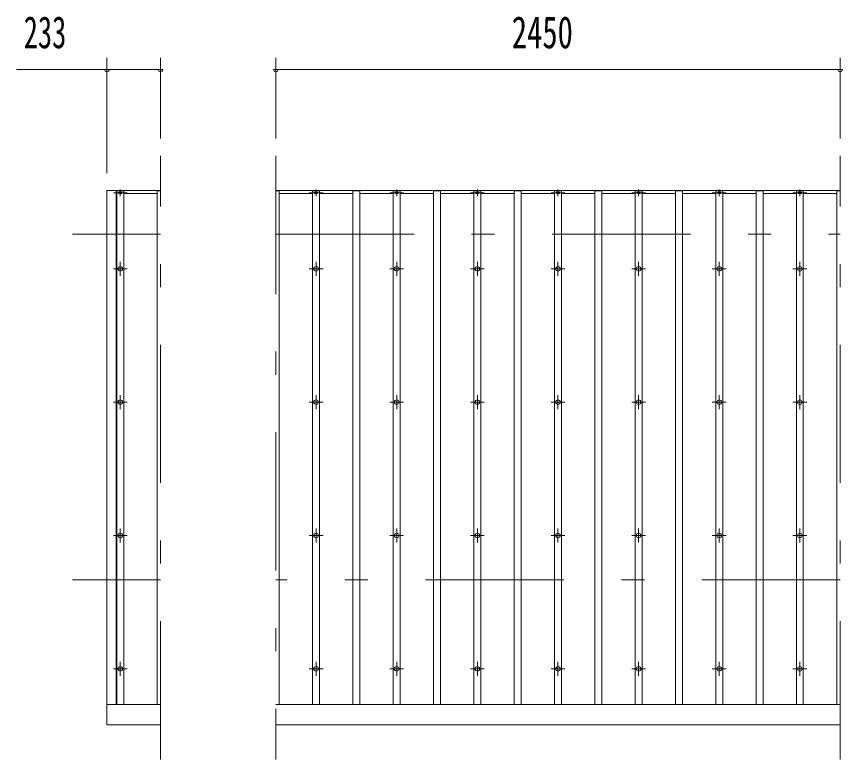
# Model space of a CAD drawing. Units: millimetres, scale not verified. Extents: x -22474 to 22484, y -10500 to 10500.
# Drawn here: x -17034 to -13448, y 6243 to 9467 of the extents above; entities that cross this region are included whole.
import ezdxf
from ezdxf.enums import TextEntityAlignment as Align

# ---------------------------------------------------------------- set-up
doc = ezdxf.new("R2010")
doc.units = ezdxf.units.MM
doc.header["$LTSCALE"] = 50
doc.linetypes.add('USER3', pattern=[24, 12, -5, 2, -5])
for name, color, linetype, lineweight in [('0-2_1-0BOLD', 7, 'Continuous', 18), ('0-3_1-2CENTER', 3, 'USER3', 18), ('0-4_1-4THIN', 4, 'Continuous', 18), ('0-5_1-5DIM', 3, 'Continuous', 18)]:
    doc.layers.add(name, color=color, linetype=linetype, lineweight=lineweight)
doc.styles.add('ＭＳ ゴシック', font='')
doc.styles.get('ＭＳ ゴシック').set_extended_font_data('MS Gothic')

msp = doc.modelspace()

# ---------------------------------------------------------------- linework, layer by layer
at = {"layer": '0-2_1-0BOLD'}
for p, q in [((-16601.19, 6481.37), (-16601.19, 8712.63)), ((-13458.19, 8712.63), (-15908.19, 8712.63)), ((-16408.19, 6481.37), (-16641.18, 6481.37)), ((-15908.19, 6481.37), (-13458.19, 6481.37)), ((-13458.19, 6392.63), (-15908.19, 6392.63))]:
    msp.add_line(p, q, dxfattribs=at)
msp.add_lwpolyline([(-16408.19, 8712.63), (-16641.18, 8712.63), (-16641.18, 6392.63), (-16408.19, 6392.63)], dxfattribs=at)
for centre in [(-16583.19, 8372.13), (-15733.19, 8372.13), (-15383.19, 8372.13), (-15033.19, 8372.13), (-14683.19, 8372.13), (-14333.19, 8372.13), (-13983.19, 8372.13), (-13633.19, 8372.13), (-16583.19, 7793.42), (-15733.19, 7793.42), (-15383.19, 7793.42), (-15033.19, 7793.42), (-14683.19, 7793.42), (-14333.19, 7793.42), (-13983.19, 7793.42), (-13633.19, 7793.42), (-16583.19, 7214.7), (-15733.19, 7214.7), (-15383.19, 7214.7), (-15033.19, 7214.7), (-14683.19, 7214.7), (-14333.19, 7214.7), (-13983.19, 7214.7), (-13633.19, 7214.7), (-16583.19, 6635.99), (-15733.19, 6635.99), (-15383.19, 6635.99), (-15033.19, 6635.99), (-14683.19, 6635.99), (-14333.19, 6635.99), (-13983.19, 6635.99), (-13633.19, 6635.99)]:
    msp.add_circle(centre, 10, dxfattribs=at)
for centre, start, end in [((-16583.19, 8691.45), 46.9032, 133.0968), ((-16583.19, 8712.83), 226.9032, 313.0968), ((-15733.19, 8691.45), 46.9032, 133.0968), ((-15733.19, 8712.83), 226.9032, 313.0968), ((-15383.19, 8691.45), 46.9032, 133.0968), ((-15383.19, 8712.83), 226.9032, 313.0968), ((-15033.19, 8691.45), 46.9032, 133.0968), ((-15033.19, 8712.83), 226.9032, 313.0968), ((-14683.19, 8691.45), 46.9032, 133.0968), ((-14683.19, 8712.83), 226.9032, 313.0968), ((-14333.19, 8691.45), 46.9032, 133.0968), ((-14333.19, 8712.83), 226.9032, 313.0968), ((-13983.19, 8691.45), 46.9032, 133.0968), ((-13983.19, 8712.83), 226.9032, 313.0968), ((-13633.19, 8691.45), 46.9032, 133.0968), ((-13633.19, 8712.83), 226.9032, 313.0968)]:
    msp.add_arc(centre, 14.64, start, end, dxfattribs=at)
at = {"layer": '0-3_1-2CENTER'}
for p, q in [((-16408.19, 6242.63), (-16408.19, 8862.63)), ((-15908.19, 8862.63), (-15908.19, 6242.63)), ((-13458.19, 6242.63), (-13458.19, 8862.63)), ((-16583.19, 8687.14), (-16583.19, 8717.14)), ((-15733.19, 8687.14), (-15733.19, 8717.14)), ((-15383.19, 8687.14), (-15383.19, 8717.14)), ((-15033.19, 8687.14), (-15033.19, 8717.14)), ((-14683.19, 8687.14), (-14683.19, 8717.14)), ((-14333.19, 8687.14), (-14333.19, 8717.14)), ((-13983.19, 8687.14), (-13983.19, 8717.14)), ((-13633.19, 8687.14), (-13633.19, 8717.14)), ((-16613.19, 8702.14), (-16553.19, 8702.14)), ((-15703.19, 8702.14), (-15763.19, 8702.14)), ((-15353.19, 8702.14), (-15413.19, 8702.14)), ((-15003.19, 8702.14), (-15063.19, 8702.14)), ((-14653.19, 8702.14), (-14713.19, 8702.14)), ((-14303.19, 8702.14), (-14363.19, 8702.14)), ((-13953.19, 8702.14), (-14013.19, 8702.14)), ((-13603.19, 8702.14), (-13663.19, 8702.14)), ((-16791.18, 8522.63), (-16408.19, 8522.63)), ((-15908.19, 8522.63), (-13458.19, 8522.63)), ((-16583.19, 8402.13), (-16583.19, 8342.13)), ((-15733.19, 8402.13), (-15733.19, 8342.13)), ((-15383.19, 8402.13), (-15383.19, 8342.13)), ((-15033.19, 8402.13), (-15033.19, 8342.13)), ((-14683.19, 8402.13), (-14683.19, 8342.13)), ((-14333.19, 8402.13), (-14333.19, 8342.13)), ((-13983.19, 8402.13), (-13983.19, 8342.13)), ((-13633.19, 8402.13), (-13633.19, 8342.13)), ((-16553.19, 8372.13), (-16613.19, 8372.13)), ((-15703.19, 8372.13), (-15763.19, 8372.13)), ((-15413.19, 8372.13), (-15353.19, 8372.13)), ((-15003.19, 8372.13), (-15063.19, 8372.13)), ((-14653.19, 8372.13), (-14713.19, 8372.13)), ((-14303.19, 8372.13), (-14363.19, 8372.13)), ((-13953.19, 8372.13), (-14013.19, 8372.13)), ((-13603.19, 8372.13), (-13663.19, 8372.13)), ((-16583.19, 7823.42), (-16583.19, 7763.42)), ((-15733.19, 7823.42), (-15733.19, 7763.42)), ((-15383.19, 7763.42), (-15383.19, 7823.42)), ((-15033.19, 7823.42), (-15033.19, 7763.42)), ((-14683.19, 7823.42), (-14683.19, 7763.42)), ((-14333.19, 7823.42), (-14333.19, 7763.42)), ((-13983.19, 7823.42), (-13983.19, 7763.42)), ((-13633.19, 7823.42), (-13633.19, 7763.42)), ((-16553.19, 7793.42), (-16613.19, 7793.42)), ((-15763.19, 7793.42), (-15703.19, 7793.42)), ((-15413.19, 7793.42), (-15353.19, 7793.42)), ((-15063.19, 7793.42), (-15003.19, 7793.42)), ((-14713.19, 7793.42), (-14653.19, 7793.42)), ((-14363.19, 7793.42), (-14303.19, 7793.42)), ((-14013.19, 7793.42), (-13953.19, 7793.42)), ((-13663.19, 7793.42), (-13603.19, 7793.42)), ((-16583.19, 7184.7), (-16583.19, 7244.7)), ((-15733.19, 7244.7), (-15733.19, 7184.7)), ((-15383.19, 7184.7), (-15383.19, 7244.7)), ((-15033.19, 7244.7), (-15033.19, 7184.7)), ((-14683.19, 7244.7), (-14683.19, 7184.7)), ((-14333.19, 7244.7), (-14333.19, 7184.7)), ((-13983.19, 7244.7), (-13983.19, 7184.7)), ((-13633.19, 7244.7), (-13633.19, 7184.7)), ((-16553.19, 7214.7), (-16613.19, 7214.7)), ((-15763.19, 7214.7), (-15703.19, 7214.7)), ((-15413.19, 7214.7), (-15353.19, 7214.7)), ((-15063.19, 7214.7), (-15003.19, 7214.7)), ((-14713.19, 7214.7), (-14653.19, 7214.7)), ((-14363.19, 7214.7), (-14303.19, 7214.7)), ((-14013.19, 7214.7), (-13953.19, 7214.7)), ((-13663.19, 7214.7), (-13603.19, 7214.7)), ((-16791.18, 7022.63), (-16408.19, 7022.63)), ((-13458.19, 7022.63), (-15908.19, 7022.63)), ((-16553.19, 6635.99), (-16613.19, 6635.99)), ((-16583.19, 6665.99), (-16583.19, 6605.99)), ((-15703.19, 6635.99), (-15763.19, 6635.99)), ((-15733.19, 6605.99), (-15733.19, 6665.99)), ((-15353.19, 6635.99), (-15413.19, 6635.99)), ((-15383.19, 6665.99), (-15383.19, 6605.99)), ((-15003.19, 6635.99), (-15063.19, 6635.99)), ((-15033.19, 6665.99), (-15033.19, 6605.99)), ((-14653.19, 6635.99), (-14713.19, 6635.99)), ((-14683.19, 6605.99), (-14683.19, 6665.99)), ((-14303.19, 6635.99), (-14363.19, 6635.99)), ((-14333.19, 6665.99), (-14333.19, 6605.99)), ((-13953.19, 6635.99), (-14013.19, 6635.99)), ((-13983.19, 6665.99), (-13983.19, 6605.99)), ((-13603.19, 6635.99), (-13663.19, 6635.99)), ((-13633.19, 6665.99), (-13633.19, 6605.99))]:
    msp.add_line(p, q, dxfattribs=at)
at = {"layer": '0-4_1-4THIN'}
for p, q in [((-16598.19, 8698.39), (-16601.19, 8698.39)), ((-16598.19, 6481.37), (-16598.19, 8711.13)), ((-16568.19, 8698.39), (-16423.19, 8698.39)), ((-16423.19, 8711.13), (-16423.19, 6481.37)), ((-16408.19, 8711.13), (-16423.19, 8711.13)), ((-15893.19, 8698.39), (-15748.19, 8698.39)), ((-15748.19, 6481.37), (-15748.19, 8711.13)), ((-15718.19, 8698.39), (-15573.19, 8698.39)), ((-15573.19, 8711.13), (-15573.19, 6481.37)), ((-15543.18, 8698.39), (-15398.19, 8698.39)), ((-15398.19, 6481.37), (-15398.19, 8711.13)), ((-15368.19, 8698.39), (-15223.19, 8698.39)), ((-15223.19, 8711.13), (-15223.19, 6481.37)), ((-15193.18, 8698.39), (-15048.19, 8698.39)), ((-15048.19, 6481.37), (-15048.19, 8711.13)), ((-15018.19, 8698.39), (-14873.19, 8698.39)), ((-14873.19, 8711.13), (-14873.19, 6481.37)), ((-14843.18, 8698.39), (-14698.19, 8698.39)), ((-14698.19, 8711.13), (-14698.19, 6481.37)), ((-14668.19, 8698.39), (-14523.19, 8698.39)), ((-14523.19, 8711.13), (-14523.19, 6481.37)), ((-14493.18, 8698.39), (-14348.19, 8698.39)), ((-14348.19, 6481.37), (-14348.19, 8711.13)), ((-14318.19, 8698.39), (-14173.19, 8698.39)), ((-14173.19, 6481.37), (-14173.19, 8711.13)), ((-14143.19, 8698.39), (-13998.19, 8698.39)), ((-13998.19, 6481.37), (-13998.19, 8711.13)), ((-13968.19, 8698.39), (-13823.19, 8698.39)), ((-13823.19, 6481.37), (-13823.19, 8711.13)), ((-13793.19, 8698.39), (-13648.19, 8698.39)), ((-13648.19, 6481.37), (-13648.19, 8711.13)), ((-13618.19, 8698.39), (-13473.19, 8698.39)), ((-13473.19, 8711.13), (-13473.19, 6481.37)), ((-13458.19, 8711.13), (-13473.19, 8711.13))]:
    msp.add_line(p, q, dxfattribs=at)
for points in [[(-16598.19, 8711.13), (-16568.19, 8711.13), (-16568.19, 6481.37)], [(-15893.19, 6481.37), (-15893.19, 8711.13), (-15908.19, 8711.13)], [(-15748.19, 8711.13), (-15718.19, 8711.13), (-15718.19, 6481.37)], [(-15543.18, 6481.37), (-15543.18, 8711.13), (-15573.19, 8711.13)], [(-15398.19, 8711.13), (-15368.19, 8711.13), (-15368.19, 6481.37)], [(-15193.18, 6481.37), (-15193.18, 8711.13), (-15223.19, 8711.13)], [(-15048.19, 8711.13), (-15018.19, 8711.13), (-15018.19, 6481.37)], [(-14843.18, 6481.37), (-14843.18, 8711.13), (-14873.19, 8711.13)], [(-14668.19, 6481.37), (-14668.19, 8711.13), (-14698.19, 8711.13)], [(-14493.18, 6481.37), (-14493.18, 8711.13), (-14523.19, 8711.13)], [(-14348.19, 8711.13), (-14318.19, 8711.13), (-14318.19, 6481.37)], [(-14173.19, 8711.13), (-14143.19, 8711.13), (-14143.19, 6481.37)], [(-13998.19, 8711.13), (-13968.19, 8711.13), (-13968.19, 6481.37)], [(-13823.19, 8711.13), (-13793.19, 8711.13), (-13793.19, 6481.37)], [(-13648.19, 8711.13), (-13618.19, 8711.13), (-13618.19, 6481.37)]]:
    msp.add_lwpolyline(points, dxfattribs=at)
at = {"layer": '0-5_1-5DIM'}
for p, q in [((-16641.18, 9287.63), (-16641.18, 8787.63)), ((-16408.19, 8937.63), (-16408.19, 9287.63)), ((-15908.19, 9287.63), (-15908.19, 8937.63)), ((-13458.19, 8937.63), (-13458.19, 9287.63)), ((-16408.19, 9237.63), (-17033.69, 9237.63)), ((-16631.18, 9237.63), (-16651.18, 9237.63)), ((-16398.19, 9237.63), (-16418.19, 9237.63)), ((-15898.19, 9237.63), (-15918.19, 9237.63)), ((-13458.19, 9237.63), (-15908.19, 9237.63)), ((-13448.19, 9237.63), (-13468.19, 9237.63))]:
    msp.add_line(p, q, dxfattribs=at)
for centre in [(-16641.18, 9237.63), (-16408.19, 9237.63), (-15908.19, 9237.63), (-13458.19, 9237.63)]:
    msp.add_arc(centre, 10, 180, 0, dxfattribs=at)

# ---------------------------------------------------------------- texts
at = {"layer": '0-5_1-5DIM', "color": 7, "style": 'ＭＳ ゴシック'}
for s, width, p in [('233', 0.65, (-17002.4, 9287.63)), ('2450', 0.7, (-14883.89, 9287.63))]:
    msp.add_text(s, height=139.3, dxfattribs=dict(at, width=width)).set_placement(p, align=Align.BOTTOM_LEFT)

doc.saveas('drawing.dxf')
